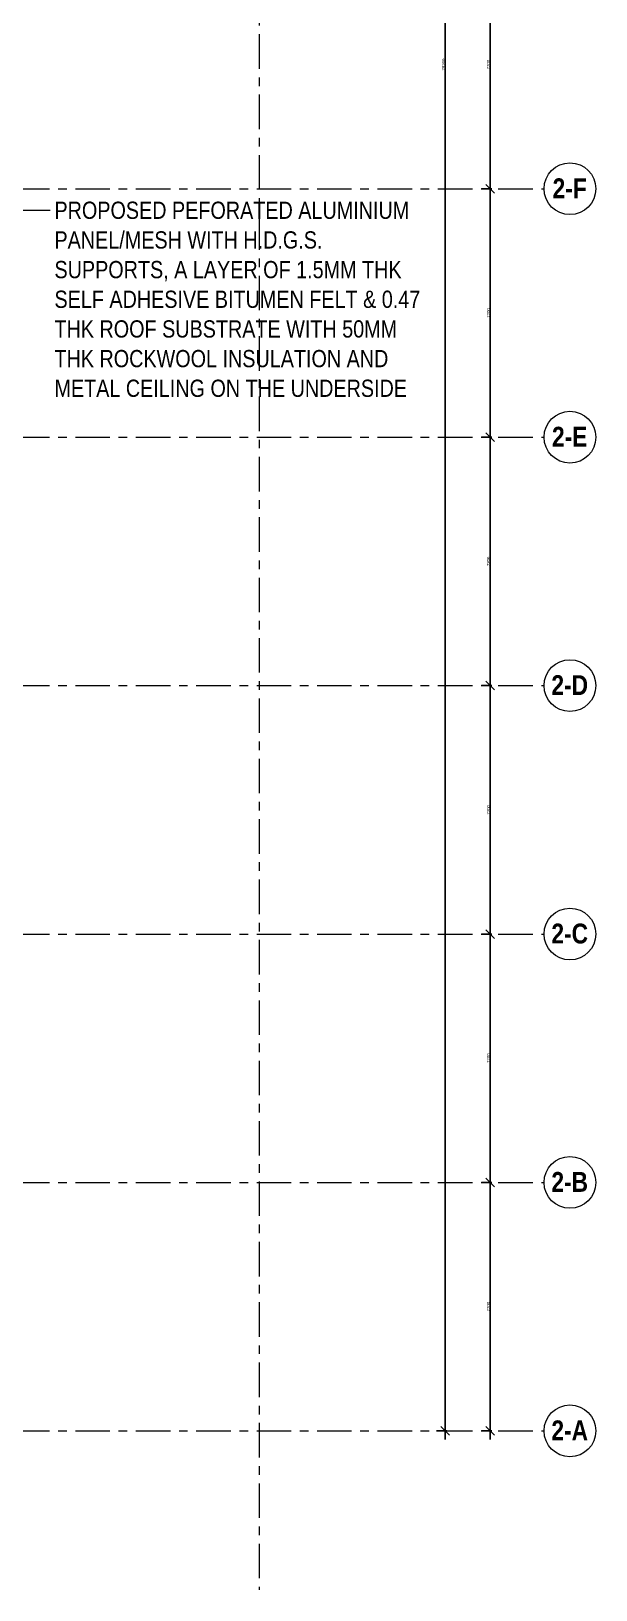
# Model space of a CAD drawing. Header units: millimetres. Extents: x -1834842 to 700335, y -490313101 to 518363.
# Drawn here: x -1183252 to -1166894, y 228562 to 273738 of the extents above; entities that cross this region are included whole.
import ezdxf

# ---------------------------------------------------------------- set-up
doc = ezdxf.new("R2010")
doc.units = ezdxf.units.MM
doc.header["$LTSCALE"] = 0.5
doc.header["$PDMODE"] = 3
doc.linetypes.add('IDA - Grid Line', pattern=[3500, 2000, -500, 500, -500])
doc.layers.get('0').update_dxf_attribs({"color": 8})
doc.layers.get('Defpoints').update_dxf_attribs({"color": 8})
doc.layers.add('0-LOWER ROOF', color=7, linetype='Continuous')
for name, color, linetype, lineweight in [('A-_ANOT----_D', 7, 'Continuous', 9), ('A-_ANOTTEXT_T', 7, 'Continuous', 9), ('S-_ANOTGRID_E', 7, 'Continuous', 9)]:
    doc.layers.add(name, color=color, linetype=linetype, lineweight=lineweight)
doc.layers.add('S-_ANOTGRID_E-1', color=9, linetype='IDA - Grid Line', lineweight=9, true_color=0x808080)
doc.styles.add('Arial Narrow_1', font='ARIALN.TTF', dxfattribs={"height": 90})
doc.styles.add('Arial Narrow_B', font='ARIALNB.TTF', dxfattribs={"height": 230})
doc.dimstyles.new('IDA_-_Arial_-_2_5mm_-_Black_-_Diagonal', dxfattribs={"dimscale": 304.8, "dimtxt": 639.644359, "dimasz": 0.82021, "dimexe": 0.82021, "dimexo": 0.410105, "dimgap": 0, "dimtad": 1, "dimdec": 0, "dimzin": 0, "dimdsep": 46, "dimtxsty": 'Arial Narrow_1', "dimblk1": 'OBLIQUE', "dimblk2": 'OBLIQUE', "dimsah": 1, "dimcen": 0.09, "dimdle": 0.82021, "dimadec": 6, "dimazin": 0, "dimtfac": 1, "dimtdec": 4, "dimtix": 1, "dimtmove": 0, "dimatfit": 3, "dimfxl": 1, "dimtvp": 1, "dimtolj": 1, "dimtzin": 0, "dimarcsym": 2})

# ---------------------------------------------------------------- blocks, each defined once
blk = doc.blocks.new('Grid - 3_0mm Dia-3628821-BLK 2 LOWER ROOF PLAN')
at = {"layer": 'S-_ANOTGRID_E', "color": 8}
blk.add_circle((0, 0), 3, dxfattribs=at)
blk = doc.blocks.new('_Oblique')
at = {"color": 0, "linetype": 'ByBlock', "lineweight": -2}
blk.add_line((-0.5, -0.5), (0.5, 0.5), dxfattribs=at)
blk = doc.blocks.new('*D719')
at = {"layer": 'A-_ANOT----_D', "color": 0, "lineweight": -2, "transparency": 16777216}
for p, q in [((-6901, -74502), (-6901, -82202)), ((-6849, -74752), (-7151, -74752)), ((-6849, -81952), (-7151, -81952))]:
    blk.add_line(p, q, dxfattribs=at)
at = {"layer": 'Defpoints', "color": 0, "transparency": 16777216}
for p in [(-6724, -74752), (-6901, -81952), (-6724, -81952)]:
    blk.add_point(p, dxfattribs=at)
at = {"layer": 'A-_ANOT----_D', "color": 0, "lineweight": -2, "transparency": 16777216, "xscale": 249.9999999999999, "yscale": 249.9999999999999, "zscale": 249.9999999999999}
for p, rotation in [((-6901, -74752), 90), ((-6901, -81952), 270)]:
    blk.add_blockref('_Oblique', p, dxfattribs=dict(at, rotation=rotation))
at = {"layer": 'A-_ANOT----_D', "color": 0, "transparency": 16777216, "insert": (-6947, -78352), "char_height": 90, "attachment_point": 5, "rotation": 90, "style": 'Arial Narrow_1'}
blk.add_mtext('\\A1;7200', dxfattribs=at)
blk = doc.blocks.new('*D720')
at = {"layer": 'A-_ANOT----_D', "color": 0, "lineweight": -2, "transparency": 16777216}
for p, q in [((-6901, -81702), (-6901, -89402)), ((-6849, -81952), (-7151, -81952)), ((-6849, -89152), (-7151, -89152))]:
    blk.add_line(p, q, dxfattribs=at)
at = {"layer": 'Defpoints', "color": 0, "transparency": 16777216}
for p in [(-6724, -81952), (-6901, -89152), (-6724, -89152)]:
    blk.add_point(p, dxfattribs=at)
at = {"layer": 'A-_ANOT----_D', "color": 0, "lineweight": -2, "transparency": 16777216, "xscale": 249.9999999999999, "yscale": 249.9999999999999, "zscale": 249.9999999999999}
for p, rotation in [((-6901, -81952), 90), ((-6901, -89152), 270)]:
    blk.add_blockref('_Oblique', p, dxfattribs=dict(at, rotation=rotation))
at = {"layer": 'A-_ANOT----_D', "color": 0, "transparency": 16777216, "insert": (-6947, -85552), "char_height": 90, "attachment_point": 5, "rotation": 90, "style": 'Arial Narrow_1'}
blk.add_mtext('\\A1;7200', dxfattribs=at)
blk = doc.blocks.new('*D721')
at = {"layer": 'A-_ANOT----_D', "color": 0, "lineweight": -2, "transparency": 16777216}
for p, q in [((-6901, -88902), (-6901, -96602)), ((-6849, -89152), (-7151, -89152)), ((-6849, -96352), (-7151, -96352))]:
    blk.add_line(p, q, dxfattribs=at)
at = {"layer": 'Defpoints', "color": 0, "transparency": 16777216}
for p in [(-6724, -89152), (-6901, -96352), (-6724, -96352)]:
    blk.add_point(p, dxfattribs=at)
at = {"layer": 'A-_ANOT----_D', "color": 0, "lineweight": -2, "transparency": 16777216, "xscale": 249.9999999999999, "yscale": 249.9999999999999, "zscale": 249.9999999999999}
for p, rotation in [((-6901, -89152), 90), ((-6901, -96352), 270)]:
    blk.add_blockref('_Oblique', p, dxfattribs=dict(at, rotation=rotation))
at = {"layer": 'A-_ANOT----_D', "color": 0, "transparency": 16777216, "insert": (-6947, -92752), "char_height": 90, "attachment_point": 5, "rotation": 90, "style": 'Arial Narrow_1'}
blk.add_mtext('\\A1;7200', dxfattribs=at)
blk = doc.blocks.new('*D722')
at = {"layer": 'A-_ANOT----_D', "color": 0, "lineweight": -2, "transparency": 16777216}
for p, q in [((-6901, -96102), (-6901, -103802)), ((-6849, -96352), (-7151, -96352)), ((-6849, -103552), (-7151, -103552))]:
    blk.add_line(p, q, dxfattribs=at)
at = {"layer": 'Defpoints', "color": 0, "transparency": 16777216}
for p in [(-6724, -96352), (-6901, -103552), (-6724, -103552)]:
    blk.add_point(p, dxfattribs=at)
at = {"layer": 'A-_ANOT----_D', "color": 0, "lineweight": -2, "transparency": 16777216, "xscale": 249.9999999999999, "yscale": 249.9999999999999, "zscale": 249.9999999999999}
for p, rotation in [((-6901, -96352), 90), ((-6901, -103552), 270)]:
    blk.add_blockref('_Oblique', p, dxfattribs=dict(at, rotation=rotation))
at = {"layer": 'A-_ANOT----_D', "color": 0, "transparency": 16777216, "insert": (-6947, -99952), "char_height": 90, "attachment_point": 5, "rotation": 90, "style": 'Arial Narrow_1'}
blk.add_mtext('\\A1;7200', dxfattribs=at)
blk = doc.blocks.new('*D723')
at = {"layer": 'A-_ANOT----_D', "color": 0, "lineweight": -2, "transparency": 16777216}
for p, q in [((-6901, -103302), (-6901, -111002)), ((-6849, -103552), (-7151, -103552)), ((-6849, -110752), (-7151, -110752))]:
    blk.add_line(p, q, dxfattribs=at)
at = {"layer": 'Defpoints', "color": 0, "transparency": 16777216}
for p in [(-6724, -103552), (-6901, -110752), (-6724, -110752)]:
    blk.add_point(p, dxfattribs=at)
at = {"layer": 'A-_ANOT----_D', "color": 0, "lineweight": -2, "transparency": 16777216, "xscale": 249.9999999999999, "yscale": 249.9999999999999, "zscale": 249.9999999999999}
for p, rotation in [((-6901, -103552), 90), ((-6901, -110752), 270)]:
    blk.add_blockref('_Oblique', p, dxfattribs=dict(at, rotation=rotation))
at = {"layer": 'A-_ANOT----_D', "color": 0, "transparency": 16777216, "insert": (-6947, -107152), "char_height": 90, "attachment_point": 5, "rotation": 90, "style": 'Arial Narrow_1'}
blk.add_mtext('\\A1;7200', dxfattribs=at)
blk = doc.blocks.new('*D724')
at = {"layer": 'A-_ANOT----_D', "color": 0, "lineweight": -2, "transparency": 16777216}
for p, q in [((-6901, -110502), (-6901, -118202)), ((-6849, -110752), (-7151, -110752)), ((-6849, -117952), (-7151, -117952))]:
    blk.add_line(p, q, dxfattribs=at)
at = {"layer": 'Defpoints', "color": 0, "transparency": 16777216}
for p in [(-6724, -110752), (-6901, -117952), (-6724, -117952)]:
    blk.add_point(p, dxfattribs=at)
at = {"layer": 'A-_ANOT----_D', "color": 0, "lineweight": -2, "transparency": 16777216, "xscale": 249.9999999999999, "yscale": 249.9999999999999, "zscale": 249.9999999999999}
for p, rotation in [((-6901, -110752), 90), ((-6901, -117952), 270)]:
    blk.add_blockref('_Oblique', p, dxfattribs=dict(at, rotation=rotation))
at = {"layer": 'A-_ANOT----_D', "color": 0, "transparency": 16777216, "insert": (-6947, -114352), "char_height": 90, "attachment_point": 5, "rotation": 90, "style": 'Arial Narrow_1'}
blk.add_mtext('\\A1;7200', dxfattribs=at)
blk = doc.blocks.new('*D725')
at = {"layer": 'A-_ANOT----_D', "color": 0, "lineweight": -2, "transparency": 16777216}
for p, q in [((-8149, -38752), (-8451, -38752)), ((-8201, -38502), (-8201, -118202)), ((-8149, -117952), (-8451, -117952))]:
    blk.add_line(p, q, dxfattribs=at)
at = {"layer": 'Defpoints', "color": 0, "transparency": 16777216}
for p in [(-8024, -38752), (-8201, -117952), (-8024, -117952)]:
    blk.add_point(p, dxfattribs=at)
at = {"layer": 'A-_ANOT----_D', "color": 0, "lineweight": -2, "transparency": 16777216, "xscale": 249.9999999999999, "yscale": 249.9999999999999, "zscale": 249.9999999999999}
for p, rotation in [((-8201, -38752), 90), ((-8201, -117952), 270)]:
    blk.add_blockref('_Oblique', p, dxfattribs=dict(at, rotation=rotation))
at = {"layer": 'A-_ANOT----_D', "color": 0, "transparency": 16777216, "insert": (-8247, -78352), "char_height": 90, "attachment_point": 5, "rotation": 90, "style": 'Arial Narrow_1'}
blk.add_mtext('\\A1;79200', dxfattribs=at)
blk = doc.blocks.new('BLK2-LOWER ROOF')
at = {"layer": 'A-_ANOTTEXT_T', "color": 8}
blk.add_line((-36521.8, -82574.7), (-19645.6, -82574.7), dxfattribs=at)
at = {"layer": 'S-_ANOTGRID_E-1', "color": 8}
for p, q in [((-13589.8, -19724.1), (-13589.8, -122559.3)), ((-52161.9, -81952.4), (-5336.8, -81952.4)), ((-52161.9, -89152.4), (-5336.8, -89152.4)), ((-52161.9, -96352.4), (-5336.8, -96352.4)), ((-52161.9, -103552.4), (-5336.8, -103552.4)), ((-52161.9, -110752.4), (-5336.8, -110752.4)), ((-52161.9, -117952.4), (-5336.8, -117952.4))]:
    blk.add_line(p, q, dxfattribs=at)
at = {"layer": 'S-_ANOTGRID_E', "color": 8, "xscale": 249.9999999999999, "yscale": 249.9999999999999, "zscale": 249.9999999999999}
for p, rotation in [((-4586.8, -81952.4), 269.9999999999992), ((-4586.8, -89152.4), 269.9999999999989), ((-4586.8, -96352.4), 269.9999999999989), ((-4586.8, -103552.4), 269.9999999999989), ((-4586.8, -110752.4), 269.9999999999989), ((-4586.8, -117952.4), 269.9999999999989)]:
    blk.add_blockref('Grid - 3_0mm Dia-3628821-BLK 2 LOWER ROOF PLAN', p, dxfattribs=dict(at, rotation=rotation))
at = {"layer": 'A-_ANOTTEXT_T', "color": 8, "char_height": 500, "attachment_point": 1, "style": 'Arial Narrow_1'}
for s, insert, width in [('PROPOSED PEFORATED ALUMINIUM ', (-19520.6, -82324.7), 12907.169), ('PANEL/MESH WITH H.D.G.S. ', (-19520.6, -83184.6), 9820.672), ('SUPPORTS, A LAYER OF 1.5MM THK ', (-19520.6, -84044.5), 12706.747), ('SELF ADHESIVE BITUMEN FELT & 0.47 ', (-19520.6, -84904.4), 13448.308), ('THK ROOF SUBSTRATE WITH 50MM ', (-19520.6, -85764.3), 12506.325), ('THK ROCKWOOL INSULATION AND ', (-19520.6, -86624.2), 12125.523), ('METAL CEILING ON THE UNDERSIDE', (-19520.6, -87484.1), 12626.578)]:
    blk.add_mtext(s, dxfattribs=dict(at, insert=insert, width=width))
at = {"layer": 'S-_ANOTGRID_E', "color": 8, "char_height": 575, "attachment_point": 1, "style": 'Arial Narrow_B'}
for s, insert, width in [('2-F', (-5089.5, -81650), 1182.489), ('2-E', (-5105.7, -88850), 1222.573), ('2-D', (-5123.2, -96050), 1262.658), ('2-C', (-5123.2, -103250), 1262.658), ('2-B', (-5123.2, -110450), 1262.658), ('2-A', (-5123.2, -117650), 1262.658)]:
    blk.add_mtext(s, dxfattribs=dict(at, insert=insert, width=width))
at = {"layer": 'A-_ANOT----_D', "color": 8}
for base, p1, p2, override, picture, middle in [((-8200.8, -117952.4), (-8024, -38752.4), (-8024, -117952.4), {"dimpost": '<>', "dimfxl": 79200}, '*D725', (-8246.7, -78352.4)), ((-6900.8, -81952.4), (-6724, -74752.4), (-6724, -81952.4), {"dimpost": '<>', "dimfxl": 7200}, '*D719', (-6946.7, -78352.4)), ((-6900.8, -89152.4), (-6724, -81952.4), (-6724, -89152.4), {"dimpost": '<>', "dimfxl": 7200}, '*D720', (-6946.7, -85552.4)), ((-6900.8, -96352.4), (-6724, -89152.4), (-6724, -96352.4), {"dimpost": '<>', "dimfxl": 7200}, '*D721', (-6946.7, -92752.4)), ((-6900.8, -103552.4), (-6724, -96352.4), (-6724, -103552.4), {"dimpost": '<>', "dimfxl": 7200}, '*D722', (-6946.7, -99952.4)), ((-6900.8, -110752.4), (-6724, -103552.4), (-6724, -110752.4), {"dimpost": '<>', "dimfxl": 7200}, '*D723', (-6946.7, -107152.4)), ((-6900.8, -117952.4), (-6724, -110752.4), (-6724, -117952.4), {"dimpost": '<>', "dimfxl": 7200}, '*D724', (-6946.7, -114352.4))]:
    dim = blk.add_linear_dim(base=base, p1=p1, p2=p2, angle=90, dimstyle='IDA_-_Arial_-_2_5mm_-_Black_-_Diagonal', override=override, dxfattribs=at)
    dim.commit()
    dim.dimension.update_dxf_attribs({"geometry": picture, "text_midpoint": middle})

msp = doc.modelspace()

# ---------------------------------------------------------------- block references
at = {"layer": '0-LOWER ROOF', "color": 6}
msp.add_blockref('BLK2-LOWER ROOF', (-1163057, 351122), dxfattribs=at)

doc.saveas('drawing.dxf')
